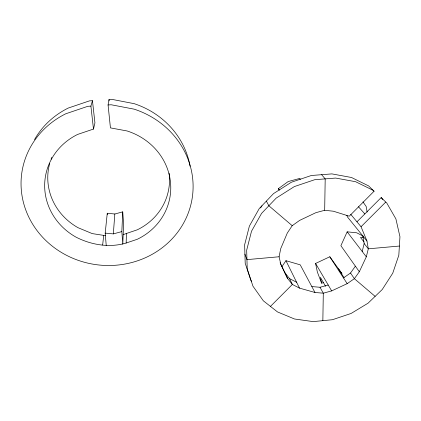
<?xml version="1.0" encoding="UTF-8"?>
<svg xmlns="http://www.w3.org/2000/svg" width="421" height="421" viewBox="0 0 421 421"><rect width="100%" height="100%" fill="white"/><g stroke="black" fill="none" stroke-linecap="round" stroke-linejoin="round"><path stroke-width="0.63" d="M322.849 320.66L323.302 293.19L320.007 287.28L311.824 286.564M350.725 214.321L361.039 226.73L366.965 241.028L368.312 248.816L366.307 256.826L359.329 271.745L354.371 278.681L347.178 283.654L331.659 290.9L323.302 293.19L314.976 292.479L299.515 288.117L292.353 284.454L287.522 278.36L280.87 264.525L279.081 256.763L280.728 248.616L287.285 233.066L292.216 225.688L299.652 220.383L315.892 212.673L324.675 210.29L325.196 178.888L321.639 174.694M34.533 139.598A83.184 77.932 8.6 0 1 68.228 108.06L89.441 100.877L92.457 100.677L94.93 122.879L93.488 129.063L77.564 134.452A63.124 58.877 7.5 0 0 44.668 184.83A63.124 58.877 7.5 0 0 76.012 237.139C91.289 244.948 109.565 248.027 126.163 243.022L126.432 233.471L137.204 229.84A60.966 57.103 8.4 0 0 169.105 173.126M122.732 211.868L123.6 223.772L122.785 244.248L121.843 231.592L122.732 211.868L114.822 214.005L107.266 213.247L105.192 233.118L106.239 245.58M105.192 233.118L113.333 233.897L114.822 214.005M102.65 245.027L103.698 235.386M126.163 243.022L137.299 239.265A63.124 58.877 7.5 0 0 170.521 182.609A63.124 58.877 7.5 0 0 127.126 130.973L110.434 127.884L108.076 104.971L109.013 99.588L112.012 99.388L134.188 103.666A83.184 77.932 8.6 0 1 190.05 166.242M362.202 251.474L364.16 243.58L362.818 235.907M93.488 129.063L90.904 106.113L92.457 100.677M363.055 236.065L356.755 232.808L347.162 231.834L340.889 245.706L359.329 271.745M260.573 207.99L261.994 205.801M281.975 266.582L285.954 260.694L300.231 264.841L314.976 292.479M343.462 277.902L350.525 273.003L355.382 266.172M251.611 281.36L250.858 280.291L245.201 263.293L244.633 244.817L249.369 226.13L259.215 208.6L273.555 193.571L291.379 182.235L311.34 175.499L331.906 173.894L351.498 177.488L368.659 185.935L374.069 191.229L349.267 216.205L333.379 211.216L324.675 210.29M270.45 306.399L292.353 284.454L289.569 278.623L284.807 272.619M356.955 221.82L381.179 197.565L382.826 199.612M361.039 226.73L385.752 202.075L386.767 203.017L395.898 218.909L399.95 236.739L398.819 255.252L392.735 273.218L382.231 289.516L368.054 303.188L351.119 313.45L332.464 319.713L313.208 321.612L294.505 318.992L277.507 311.94L263.33 300.805L252.963 286.185L247.227 268.951L246.674 250.195L251.516 231.213L261.567 213.394L276.197 198.107L294.363 186.571L314.708 179.714L335.653 178.062L355.592 181.704L373.038 190.271L374.069 191.229M279.397 190.181L278.297 188.719L288.19 181.551L299.91 178.383L300.157 179.588M323.433 282.68L321.607 283.18L317.376 272.071L315.582 263.451L329.811 256.763L341.952 273.655L338.373 268.882L344.041 277.628M123.164 234.66L126.432 233.471M320.007 287.28L328.217 285.028M113.333 233.897L121.843 231.592M279.081 256.763L246.948 259.625L244.917 254.11M399.382 246.048L368.312 248.816L364.16 243.58M90.904 106.113L87.779 106.324L65.776 113.77A86.131 80.358 7.6 0 0 44.152 238.844A86.131 80.358 7.6 0 0 179.478 229.734A86.131 80.358 7.6 0 0 134.183 109.165L111.186 104.766L108.076 104.971M363.47 237.776L360.476 237.476L364.065 241.975M105.434 235.655L92.246 233.602L77.959 227.666A60.966 57.103 8.4 0 1 49.715 163.401M289.569 278.623L296.61 282.249M278.297 188.719L279.291 189.555M292.216 225.688L268.861 205.774L266.367 201.106M375.122 296.373L354.371 278.681L350.525 273.003M381.179 197.565L385.752 202.075M358.46 206.748L364.833 213.936M366.965 241.028L347.599 217.136L346.836 215.32M347.162 231.834L366.307 256.826M362.955 201.864L366.159 206.469L367.107 212.063M329.811 256.763L347.178 283.654M315.582 263.451L331.659 290.9M325.549 286.275L320.392 277.313L321.607 283.18M285.954 260.694L299.515 288.117M280.107 262.662L287.522 278.36M109.013 99.588L109.144 100.893M107.266 213.247L107.376 214.552M51.078 159.185A60.966 57.103 8.4 0 1 51.778 157.391"/></g></svg>
